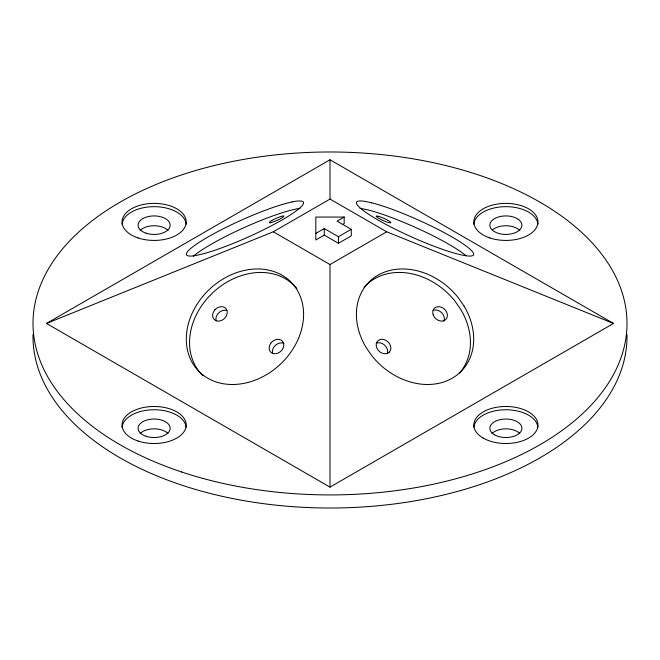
<?xml version="1.0" encoding="UTF-8"?>
<svg xmlns="http://www.w3.org/2000/svg" width="660" height="660" viewBox="0 0 660 660"><rect width="100%" height="100%" fill="white"/><g stroke="black" fill="none" stroke-linecap="round" stroke-linejoin="round"><path stroke-width="0.99" d="M46.489 323.45L330 159.769L613.511 323.45L330 487.138L46.489 323.45L273.298 231.792L330 199.056L386.702 231.792L613.511 323.45M315.826 233.425L324.25 228.558L338.432 236.742L351.26 229.334L351.26 235.884L338.432 243.292L324.25 235.108L315.826 239.976L315.826 217.058L344.173 217.058L344.173 223.608L342.4 224.631M344.173 217.058L337.087 221.149L351.26 229.334M273.298 231.792L330 264.528L386.702 231.792M376.2 343.241L377.157 342.928A8.019 6.452 43 0 1 385.638 346.203L386.364 347.218A8.019 6.452 43 0 1 387.255 353.752M338.432 236.742L338.432 243.292M330 159.769L330 199.056M330 264.528L330 487.138M324.25 228.558L324.25 235.108M363.998 287.447A64.152 51.579 43 0 1 455.218 301.438L460.845 309.631A64.152 51.579 43 0 1 459.608 372.983M202.9 375.606A64.152 51.579 -43 0 1 213.229 292.298A64.152 51.579 -43 0 1 296.926 288.544M626.983 334.562A297 171.468 0 0 1 330 508.018A297 171.468 0 0 1 33.017 334.562M359.989 208.387A64.152 9.1 24.2 0 1 362.802 208.816L368.453 210.053A64.152 9.1 24.2 0 1 465.993 255.7M216.216 320.909A8.019 6.452 -43 0 1 217.462 314.358L218.237 313.368A8.019 6.452 -43 0 1 226.784 310.53M272.563 352.852A8.019 6.452 -43 0 1 273.768 347.325L274.502 346.318A8.019 6.452 -43 0 1 283.973 343.423M433.108 310.382A8.019 6.452 43 0 1 441.705 312.749A8.019 6.452 43 0 1 443.817 321.23M193.405 256.22A64.152 9.1 -24.2 0 1 289.138 210.688L295.201 209.203A64.152 9.1 -24.2 0 1 300.11 208.379M492.805 229.647A16.038 9.257 0 0 1 515.163 227.452L518.232 229.094A16.038 9.257 0 0 1 519.824 230.422M140.225 230.373A16.038 9.257 0 0 1 168.003 230.373M491.997 433.463A16.038 9.257 0 0 1 519.775 433.463M140.225 433.463A16.038 9.257 0 0 1 168.003 433.463M473.847 224.218A32.076 18.521 0 0 1 505.882 206.662A32.076 18.521 0 0 1 537.916 224.218M122.083 224.218A32.076 18.521 0 0 1 154.118 206.662A32.076 18.521 0 0 1 186.153 224.218M473.847 427.309A32.076 18.521 0 0 1 505.882 409.753A32.076 18.521 0 0 1 537.916 427.309M122.083 427.309A32.076 18.521 0 0 1 154.118 409.753A32.076 18.521 0 0 1 186.153 427.309M271.177 342.754L270.451 343.769A8.019 6.452 -43 0 0 271.813 352.968A8.019 6.452 -43 0 0 281.746 350.303L282.48 349.297A8.019 6.452 -43 0 0 281.111 340.098A8.019 6.452 -43 0 0 271.177 342.754M214.912 309.812L214.137 310.794A8.019 6.452 -43 0 0 215.44 320.413L216.406 320.818A8.019 6.452 -43 0 0 224.953 317.971L225.728 316.99A8.019 6.452 -43 0 0 225.274 307.939L224.425 307.37A8.019 6.452 -43 0 0 214.912 309.812M389.35 352.044L388.583 352.712A8.019 6.452 43 0 1 378.221 350.295L377.495 349.28A8.019 6.452 43 0 1 378.46 340.37L380.341 339.512A8.019 6.452 43 0 1 388.822 342.787L389.548 343.802A8.019 6.452 43 0 1 389.35 352.044M271.813 220.514L270.996 221.009A8.019 1.138 -24.2 0 0 270.955 222.643A8.019 1.138 -24.2 0 0 280.351 218.79L281.284 218.262A8.019 1.138 -24.2 0 0 282.142 216.133A8.019 1.138 -24.2 0 0 271.813 220.514M291.951 201.96L285.887 203.445A64.152 9.1 -24.2 0 0 206.308 237.963A64.152 9.1 -24.2 0 0 197.942 255.065L204.006 253.588A64.152 9.1 -24.2 0 0 283.585 219.071A64.152 9.1 -24.2 0 0 291.951 201.96M371.704 202.81L366.061 201.572A64.152 9.1 24.2 0 0 379.087 220.621A64.152 9.1 24.2 0 0 458.403 254.215L464.046 255.461A64.152 9.1 24.2 0 0 451.019 236.412A64.152 9.1 24.2 0 0 371.704 202.81M378.155 216.233L377.446 216.076A8.019 1.138 24.2 0 0 378.98 218.419A8.019 1.138 24.2 0 0 388.905 222.635L389.614 222.791A8.019 1.138 24.2 0 0 389.293 221.191L388.517 220.704A8.019 1.138 24.2 0 0 378.155 216.233M518.232 219.277L515.163 217.627A16.038 9.257 0 0 0 494.126 218.881A16.038 9.257 0 0 0 493.531 231.091L496.601 232.733A16.038 9.257 0 0 0 517.638 231.478A16.038 9.257 0 0 0 518.232 219.277M464.104 306.149L458.469 297.957A64.152 51.579 43 0 0 379.162 274.527A64.152 51.579 43 0 0 366.003 347.308L371.638 355.492A64.152 51.579 43 0 0 450.945 378.923A64.152 51.579 43 0 0 464.104 306.149M433.199 314.87A8.019 6.452 43 0 0 445.714 319.588A8.019 6.452 43 0 0 441.334 307.197A8.019 6.452 43 0 0 433.199 314.87M247.681 382.519A64.152 51.579 -43 0 0 294.31 285.846A64.152 51.579 -43 0 0 192.852 311.817A64.152 51.579 -43 0 0 247.681 382.519M181.5 471.949A297 171.468 0 0 0 627 323.45A297 171.468 0 0 0 181.5 174.958A297 171.468 0 0 0 181.5 471.949M489.844 237.946A32.076 18.521 0 0 0 537.958 221.909A32.076 18.521 0 0 0 489.844 205.87A32.076 18.521 0 0 0 489.844 237.946M138.08 237.946A32.076 18.521 0 0 0 186.194 221.909A32.076 18.521 0 0 0 138.08 205.87A32.076 18.521 0 0 0 138.08 237.946M483.202 438.091A32.076 18.521 0 0 0 536.869 429.792A32.076 18.521 0 0 0 497.582 407.113A32.076 18.521 0 0 0 483.202 438.091M138.08 441.037A32.076 18.521 0 0 0 186.194 424.999A32.076 18.521 0 0 0 138.08 408.961A32.076 18.521 0 0 0 138.08 441.037M146.099 233.203A16.038 9.257 0 0 0 170.156 225.184A16.038 9.257 0 0 0 146.099 217.165A16.038 9.257 0 0 0 146.099 233.203M494.546 434.816A16.038 9.257 0 0 0 521.375 430.666A16.038 9.257 0 0 0 501.732 419.331A16.038 9.257 0 0 0 494.546 434.816M146.099 436.293A16.038 9.257 0 0 0 170.156 428.274A16.038 9.257 0 0 0 146.099 420.255A16.038 9.257 0 0 0 146.099 436.293"/></g></svg>
